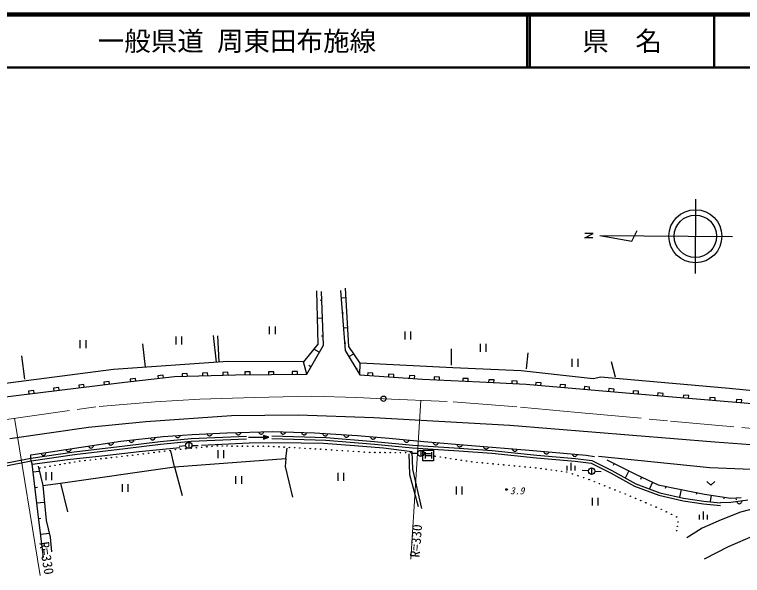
# Model space of a CAD drawing. Units: millimetres, scale not verified. Extents: x 40000 to 680000, y 20000 to 380000.
# Drawn here: x 201056 to 338319, y 274247 to 380000 of the extents above; entities that cross this region are included whole.
import ezdxf
from ezdxf.enums import TextEntityAlignment as Align

# ---------------------------------------------------------------- set-up
doc = ezdxf.new("R2010")
doc.units = ezdxf.units.MM
doc.header["$LTSCALE"] = 1000
doc.linetypes.add('CHAIN', pattern=[18.5, 12, -1.5, 3.5, -1.5])
for name, color, linetype, lineweight in [('M-BGD', 7, 'Continuous', 25), ('M-BGD-EXST', 7, 'Continuous', 25), ('M-BMK', 2, 'CHAIN', 13), ('M-BMK-SRVR', 3, 'Continuous', 25), ('M-STR-HTXT', 7, 'Continuous', 13), ('M-STR-STRC', 7, 'Continuous', 25), ('M-TTL', 2, 'Continuous', 140), ('M-TTL-LINE', 7, 'Continuous', 50)]:
    doc.layers.add(name, color=color, linetype=linetype, lineweight=lineweight)
doc.layers.add('M-TTL-TXT', color=7, linetype='Continuous')
doc.styles.add('ＭＳ ゴシック', font='')
doc.styles.get('ＭＳ ゴシック').set_extended_font_data('MS Gothic')

msp = doc.modelspace()

# ---------------------------------------------------------------- linework, layer by layer
at = {"layer": 'M-BGD'}
for p, q in [((264077, 317418), (263464, 328385)), ((257988, 327890), (258218, 317844)), ((259291, 317691), (258908, 327814)), ((262543, 328002), (263387, 316652)), ((258972, 326127), (258689, 326116)), ((262649, 326583), (263561, 326651)), ((259100, 322752), (258106, 322715)), ((262860, 323745), (263118, 323764)), ((249098, 321213), (249098, 319713)), ((250238, 319713), (250238, 321213)), ((263071, 320908), (263878, 320968)), ((274657, 320239), (274657, 318739)), ((275797, 318739), (275797, 320239)), ((213390, 318577), (213390, 317077)), ((214530, 317077), (214530, 318577)), ((231484, 319296), (231484, 317796)), ((232624, 317796), (232624, 319296)), ((238518, 319508), (239090, 314456)), ((239353, 319448), (239597, 314493)), ((259227, 319378), (258914, 319366)), ((225727, 313491), (225266, 317913)), ((258218, 317844), (255557, 314496)), ((256156, 312219), (259291, 317691)), ((263281, 318070), (263508, 318087)), ((266224, 314274), (264077, 317418)), ((288845, 317938), (288845, 316438)), ((289985, 316438), (289985, 317938)), ((258508, 316323), (257478, 316913)), ((263387, 316652), (266148, 312050)), ((264077, 315501), (265006, 316058)), ((283371, 316962), (283371, 313894)), ((297846, 316195), (297558, 313223)), ((202353, 315646), (202942, 311228)), ((241298, 314616), (219729, 313058)), ((255557, 314496), (241298, 314616)), ((256156, 312219), (255557, 314496)), ((306177, 315101), (306177, 313601)), ((307317, 313601), (307317, 315101)), ((313567, 314565), (314334, 311689)), ((219729, 313058), (198400, 310302)), ((256940, 313587), (256536, 313818)), ((265457, 313201), (265681, 313335)), ((266148, 312050), (266224, 314274)), ((283730, 313373), (266224, 314274)), ((296576, 312798), (283730, 313373)), ((220807, 310541), (231232, 311740)), ((229066, 311994), (228072, 311880)), ((228072, 311880), (228129, 311383)), ((229123, 311497), (229066, 311994)), ((231232, 311740), (242736, 312099)), ((233634, 312315), (232634, 312284)), ((232634, 312284), (232650, 311784)), ((233649, 311815), (233634, 312315)), ((237468, 312435), (236469, 312404)), ((236469, 312404), (236484, 311904)), ((237484, 311935), (237468, 312435)), ((241303, 312555), (240303, 312523)), ((240303, 312523), (240319, 312024)), ((241318, 312055), (241303, 312555)), ((242736, 312099), (256156, 312219)), ((245468, 312624), (244468, 312615)), ((244468, 312615), (244473, 312115)), ((245472, 312124), (245468, 312624)), ((249942, 312664), (248942, 312655)), ((248942, 312655), (248946, 312155)), ((249946, 312164), (249942, 312664)), ((254415, 312704), (253415, 312695)), ((253415, 312695), (253420, 312195)), ((254420, 312204), (254415, 312704)), ((266148, 312050), (277958, 311283)), ((267649, 312454), (267617, 311955)), ((268647, 312389), (267649, 312454)), ((268615, 311890), (268647, 312389)), ((271586, 312198), (271554, 311699)), ((272584, 312133), (271586, 312198)), ((272552, 311634), (272584, 312133)), ((275523, 311942), (275491, 311443)), ((276521, 311878), (275523, 311942)), ((276488, 311379), (276521, 311878)), ((280187, 311673), (280162, 311174)), ((281185, 311624), (280187, 311673)), ((281161, 311124), (281185, 311624)), ((310146, 311320), (296576, 312798)), ((311584, 311608), (310146, 311320)), ((315131, 311320), (311584, 311608)), ((201875, 308265), (220807, 310541)), ((214144, 310244), (213151, 310124)), ((214204, 309747), (214144, 310244)), ((218878, 310813), (217885, 310694)), ((217885, 310694), (217944, 310197)), ((218937, 310317), (218878, 310813)), ((223853, 311395), (222860, 311281)), ((222860, 311281), (222917, 310784)), ((223910, 310898), (223853, 311395)), ((277958, 311283), (288771, 310746)), ((285593, 311405), (285568, 310905)), ((286592, 311355), (285593, 311405)), ((286567, 310856), (286592, 311355)), ((288771, 310746), (297514, 310286)), ((290484, 311157), (290457, 310658)), ((291482, 311104), (290484, 311157)), ((291456, 310605), (291482, 311104)), ((294855, 310927), (294829, 310428)), ((295854, 310874), (294855, 310927)), ((295827, 310375), (295854, 310874)), ((297514, 310286), (311255, 309128)), ((299348, 310634), (299306, 310135)), ((300344, 310550), (299348, 310634)), ((300302, 310051), (300344, 310550)), ((303928, 310247), (303886, 309749)), ((304925, 310164), (303928, 310247)), ((335837, 309499), (315131, 311320)), ((204678, 309105), (203685, 308986)), ((203685, 308986), (203745, 308490)), ((204738, 308609), (204678, 309105)), ((209411, 309675), (208418, 309555)), ((208418, 309555), (208478, 309059)), ((209471, 309178), (209411, 309675)), ((213151, 310124), (213211, 309628)), ((304883, 309665), (304925, 310164)), ((308509, 309861), (308467, 309363)), ((309505, 309777), (308509, 309861)), ((309463, 309279), (309505, 309777)), ((311255, 309128), (325136, 307901)), ((313115, 309466), (313071, 308968)), ((314111, 309378), (313115, 309466)), ((314067, 308880), (314111, 309378)), ((317742, 309057), (317698, 308559)), ((318738, 308969), (317742, 309057)), ((318694, 308471), (318738, 308969)), ((354530, 307678), (335837, 309499)), ((167479, 303539), (201875, 308265)), ((322369, 308648), (322325, 308150)), ((323365, 308560), (322369, 308648)), ((323321, 308062), (323365, 308560)), ((325136, 307901), (340170, 306668)), ((327184, 308235), (327143, 307737)), ((328181, 308153), (327184, 308235)), ((328140, 307655), (328181, 308153)), ((332196, 307824), (332155, 307326)), ((333192, 307742), (332196, 307824)), ((333151, 307244), (333192, 307742)), ((337207, 307413), (337166, 306914)), ((338203, 307331), (337207, 307413)), ((338162, 306833), (338203, 307331)), ((229107, 300469), (234556, 300849)), ((231333, 300624), (231381, 300507)), ((232299, 300571), (232330, 300694)), ((234556, 300849), (241083, 301144)), ((237320, 300974), (237365, 300856)), ((237365, 300856), (237430, 300759)), ((237430, 300759), (237534, 300664)), ((237534, 300664), (237637, 300608)), ((237918, 300581), (238036, 300626)), ((238036, 300626), (238134, 300691)), ((238134, 300691), (238229, 300795)), ((238229, 300795), (238284, 300898)), ((238284, 300898), (238319, 301019)), ((241083, 301144), (249722, 301389)), ((242743, 301191), (242786, 301072)), ((242786, 301072), (242849, 300974)), ((242849, 300974), (242952, 300877)), ((242952, 300877), (243054, 300820)), ((243054, 300820), (243175, 300783)), ((243175, 300783), (243335, 300788)), ((243335, 300788), (243454, 300831)), ((243454, 300831), (243552, 300894)), ((243552, 300894), (243649, 300997)), ((243649, 300997), (243706, 301098)), ((243706, 301098), (243743, 301219)), ((247062, 301314), (247106, 301195)), ((247106, 301195), (247168, 301097)), ((247168, 301097), (247271, 301000)), ((247271, 301000), (247373, 300942)), ((247373, 300942), (247494, 300906)), ((247494, 300906), (247654, 300910)), ((247654, 300910), (247773, 300954)), ((247773, 300954), (247871, 301017)), ((247871, 301017), (247968, 301119)), ((247968, 301119), (248025, 301221)), ((248025, 301221), (248062, 301342)), ((249027, 300291), (248027, 300611)), ((248027, 300611), (248027, 299971)), ((249722, 301389), (257648, 301113)), ((251203, 301338), (251239, 301216)), ((251239, 301216), (251296, 301114)), ((251296, 301114), (251392, 301011)), ((251392, 301011), (251490, 300948)), ((251490, 300948), (251609, 300903)), ((251609, 300903), (251768, 300898)), ((251768, 300898), (251890, 300934)), ((251890, 300934), (251992, 300990)), ((251992, 300990), (252095, 301087)), ((252095, 301087), (252159, 301184)), ((252159, 301184), (252203, 301303)), ((255166, 301200), (255202, 301078)), ((255202, 301078), (255259, 300976)), ((255259, 300976), (255355, 300873)), ((255355, 300873), (255453, 300809)), ((255453, 300809), (255572, 300765)), ((255572, 300765), (255731, 300760)), ((255731, 300760), (255853, 300796)), ((255853, 300796), (255955, 300852)), ((255955, 300852), (256058, 300948)), ((256058, 300948), (256122, 301046)), ((256122, 301046), (256166, 301165)), ((257648, 301113), (265648, 300622)), ((259149, 301021), (259181, 300899)), ((259181, 300899), (259235, 300795)), ((259235, 300795), (259329, 300690)), ((259329, 300690), (259425, 300623)), ((259425, 300623), (259542, 300576)), ((259824, 300599), (259928, 300653)), ((259928, 300653), (260033, 300746)), ((260033, 300746), (260099, 300843)), ((260099, 300843), (260147, 300960)), ((263149, 300776), (263181, 300654)), ((263181, 300654), (263235, 300550)), ((264100, 300597), (264147, 300715)), ((265648, 300622), (271685, 300132)), ((213598, 298407), (221107, 299536)), ((219703, 299204), (219724, 299328)), ((221107, 299536), (229107, 300469)), ((221829, 298672), (228508, 299517)), ((222611, 299712), (222664, 299597)), ((222664, 299597), (222735, 299505)), ((222735, 299505), (222846, 299417)), ((222846, 299417), (222953, 299369)), ((222953, 299369), (223076, 299343)), ((223076, 299343), (223235, 299362)), ((223235, 299362), (223350, 299415)), ((223350, 299415), (223442, 299486)), ((223442, 299486), (223530, 299597)), ((223530, 299597), (223578, 299703)), ((223578, 299703), (223604, 299827)), ((226611, 300178), (226664, 300063)), ((226664, 300063), (226736, 299971)), ((226736, 299971), (226846, 299883)), ((226846, 299883), (226953, 299835)), ((226953, 299835), (227077, 299809)), ((227077, 299809), (227235, 299828)), ((227235, 299828), (227350, 299881)), ((227350, 299881), (227442, 299953)), ((227442, 299953), (227530, 300063)), ((227530, 300063), (227578, 300170)), ((227578, 300170), (227604, 300294)), ((228508, 299517), (234357, 300056)), ((228562, 299020), (234391, 299557)), ((231381, 300507), (231448, 300412)), ((231448, 300412), (231555, 300319)), ((231555, 300319), (231658, 300266)), ((231658, 300266), (231781, 300235)), ((231781, 300235), (231941, 300246)), ((231941, 300246), (232057, 300294)), ((232057, 300294), (232153, 300361)), ((232153, 300361), (232246, 300468)), ((232246, 300468), (232299, 300571)), ((233910, 299370), (233910, 298170)), ((234357, 300056), (244798, 300516)), ((234391, 299557), (244820, 300017)), ((237637, 300608), (237758, 300574)), ((237758, 300574), (237918, 300581)), ((245199, 300291), (249027, 300291)), ((245317, 299224), (250899, 299310)), ((248027, 299971), (249027, 300291)), ((248907, 300291), (248067, 300551)), ((248067, 300551), (248067, 300031)), ((248067, 300031), (248907, 300291)), ((248787, 300291), (248107, 300491)), ((248107, 300491), (248107, 300091)), ((248107, 300091), (248787, 300291)), ((248667, 300291), (248147, 300431)), ((248147, 300431), (248147, 300151)), ((248147, 300151), (248667, 300291)), ((248547, 300291), (248187, 300371)), ((248187, 300371), (248187, 300211)), ((248187, 300211), (248547, 300291)), ((248387, 300291), (248227, 300311)), ((248227, 300311), (248227, 300271)), ((248227, 300271), (248387, 300291)), ((249577, 300052), (259777, 299745)), ((249592, 300551), (259806, 300244)), ((250899, 299310), (259341, 299211)), ((259542, 300576), (259702, 300566)), ((259702, 300566), (259824, 300599)), ((259777, 299745), (268903, 298978)), ((259806, 300244), (268948, 299476)), ((263235, 300550), (263329, 300444)), ((263329, 300444), (263425, 300378)), ((263425, 300378), (263542, 300331)), ((263542, 300331), (263702, 300321)), ((263702, 300321), (263824, 300354)), ((263824, 300354), (263928, 300407)), ((263928, 300407), (264034, 300501)), ((264034, 300501), (264100, 300597)), ((268168, 300418), (268198, 300295)), ((268198, 300295), (268250, 300190)), ((268250, 300190), (268341, 300082)), ((268341, 300082), (268436, 300014)), ((268436, 300014), (268553, 299965)), ((268553, 299965), (268712, 299952)), ((268712, 299952), (268835, 299982)), ((268835, 299982), (268939, 300034)), ((268939, 300034), (269047, 300125)), ((268948, 299476), (276160, 298783)), ((269047, 300125), (269115, 300220)), ((269115, 300220), (269165, 300337)), ((271685, 300132), (278224, 299475)), ((274457, 299853), (274485, 299730)), ((274485, 299730), (274535, 299624)), ((274535, 299624), (274624, 299515)), ((274624, 299515), (274718, 299445)), ((274718, 299445), (274833, 299393)), ((274833, 299393), (274992, 299378)), ((274992, 299378), (275116, 299405)), ((275116, 299405), (275221, 299455)), ((275221, 299455), (275331, 299545)), ((275331, 299545), (275400, 299638)), ((275400, 299638), (275452, 299753)), ((278224, 299475), (287255, 298739)), ((279984, 299332), (280014, 299209)), ((280931, 299134), (280980, 299251)), ((204125, 296984), (213598, 298407)), ((210735, 297977), (210793, 297865)), ((210793, 297865), (210867, 297775)), ((211574, 297780), (211658, 297893)), ((211658, 297893), (211702, 298001)), ((211702, 298001), (211724, 298126)), ((212316, 297522), (221829, 298672)), ((212381, 297026), (221890, 298176)), ((214981, 298615), (215038, 298503)), ((215038, 298503), (215112, 298413)), ((215112, 298413), (215226, 298329)), ((215226, 298329), (215334, 298284)), ((215334, 298284), (215458, 298262)), ((215458, 298262), (215617, 298286)), ((215617, 298286), (215729, 298344)), ((215729, 298344), (215819, 298418)), ((215819, 298418), (215903, 298532)), ((215903, 298532), (215948, 298639)), ((215948, 298639), (215970, 298764)), ((218735, 299180), (218793, 299067)), ((218793, 299067), (218867, 298977)), ((218867, 298977), (218981, 298893)), ((218981, 298893), (219089, 298849)), ((219089, 298849), (219213, 298827)), ((219213, 298827), (219371, 298851)), ((219371, 298851), (219484, 298908)), ((219484, 298908), (219574, 298982)), ((219574, 298982), (219658, 299096)), ((219658, 299096), (219703, 299204)), ((221890, 298176), (228562, 299020)), ((224537, 297586), (232194, 298371)), ((233314, 298701), (232122, 298563)), ((234510, 298770), (235710, 298770)), ((236335, 298782), (245317, 299224)), ((252228, 296268), (252458, 298262)), ((259341, 299211), (265182, 298770)), ((265182, 298770), (270654, 298279)), ((268903, 298978), (276120, 298285)), ((270654, 298279), (275954, 297641)), ((276120, 298285), (284863, 297748)), ((276160, 298783), (284897, 298247)), ((280014, 299209), (280065, 299104)), ((280065, 299104), (280157, 298997)), ((280157, 298997), (280252, 298929)), ((280252, 298929), (280368, 298879)), ((280368, 298879), (280528, 298866)), ((280528, 298866), (280650, 298896)), ((280650, 298896), (280755, 298948)), ((280755, 298948), (280863, 299039)), ((280863, 299039), (280931, 299134)), ((284499, 298964), (284529, 298841)), ((284529, 298841), (284581, 298736)), ((284581, 298736), (284672, 298628)), ((284672, 298628), (284767, 298561)), ((284767, 298561), (284884, 298511)), ((284884, 298511), (285043, 298498)), ((284897, 298247), (291118, 297786)), ((285043, 298498), (285166, 298528)), ((285166, 298528), (285270, 298580)), ((285270, 298580), (285378, 298671)), ((285378, 298671), (285446, 298766)), ((285446, 298766), (285496, 298882)), ((287255, 298739), (298102, 297886)), ((289468, 298565), (289499, 298442)), ((289499, 298442), (289551, 298338)), ((289551, 298338), (289643, 298230)), ((289643, 298230), (289738, 298163)), ((289738, 298163), (289854, 298113)), ((289854, 298113), (290014, 298101)), ((290014, 298101), (290136, 298131)), ((290136, 298131), (290241, 298183)), ((290241, 298183), (290348, 298275)), ((290348, 298275), (290416, 298370)), ((290416, 298370), (290465, 298487)), ((294892, 298139), (294922, 298016)), ((294922, 298016), (294974, 297911)), ((294974, 297911), (295066, 297804)), ((295772, 297849), (295839, 297944)), ((295839, 297944), (295889, 298060)), ((298102, 297886), (304580, 297297)), ((204106, 296371), (212316, 297522)), ((204106, 296371), (204125, 296984)), ((204175, 295876), (212381, 297026)), ((205999, 297266), (206056, 297153)), ((206056, 297153), (206130, 297063)), ((206130, 297063), (206244, 296979)), ((206244, 296979), (206352, 296934)), ((206352, 296934), (206477, 296913)), ((206477, 296913), (206635, 296936)), ((206635, 296936), (206748, 296994)), ((206748, 296994), (206838, 297068)), ((206838, 297068), (206922, 297182)), ((206922, 297182), (206966, 297290)), ((206966, 297290), (206988, 297414)), ((210867, 297775), (210981, 297691)), ((210981, 297691), (211088, 297646)), ((211034, 296089), (217519, 296800)), ((211088, 297646), (211213, 297624)), ((211213, 297624), (211371, 297648)), ((211371, 297648), (211484, 297706)), ((211484, 297706), (211574, 297780)), ((217519, 296800), (224537, 297586)), ((231215, 294734), (230525, 297725)), ((239372, 297840), (239372, 296340)), ((240512, 296340), (240512, 297840)), ((275396, 297158), (275518, 293293)), ((277078, 297262), (275878, 297262)), ((275954, 297641), (276102, 294254)), ((277678, 297862), (277678, 296662)), ((278278, 297262), (279478, 297262)), ((284863, 297748), (291075, 297288)), ((291075, 297288), (299498, 296438)), ((291118, 297786), (299544, 296936)), ((295066, 297804), (295161, 297736)), ((295161, 297736), (295277, 297687)), ((295277, 297687), (295437, 297674)), ((295437, 297674), (295560, 297705)), ((295560, 297705), (295664, 297757)), ((295664, 297757), (295772, 297849)), ((299544, 296936), (306836, 296322)), ((300843, 297637), (300872, 297514)), ((300872, 297514), (300923, 297409)), ((300923, 297409), (301013, 297300)), ((301013, 297300), (301107, 297231)), ((301107, 297231), (301223, 297181)), ((301223, 297181), (301383, 297166)), ((301383, 297166), (301506, 297195)), ((301506, 297195), (301611, 297246)), ((301611, 297246), (301719, 297336)), ((301719, 297336), (301788, 297431)), ((301788, 297431), (301839, 297546)), ((304580, 297297), (308850, 296954)), ((306217, 297166), (306247, 297043)), ((306247, 297043), (306299, 296938)), ((306299, 296938), (306391, 296831)), ((306391, 296831), (306486, 296763)), ((306486, 296763), (306602, 296713)), ((306602, 296713), (306761, 296700)), ((306761, 296700), (306884, 296731)), ((306884, 296731), (306989, 296782)), ((306989, 296782), (307097, 296874)), ((307097, 296874), (307164, 296969)), ((307164, 296969), (307214, 297085)), ((308850, 296954), (310414, 296672)), ((311151, 296721), (332151, 294592)), ((198679, 295291), (204106, 296371)), ((198776, 294800), (204175, 295876)), ((204175, 295876), (204106, 296371)), ((204371, 295315), (204175, 295876)), ((205450, 286284), (204371, 295315)), ((204378, 295257), (211034, 296089)), ((231215, 294734), (252228, 296268)), ((252228, 296268), (252075, 294811)), ((299498, 296438), (306783, 295824)), ((305966, 295502), (305966, 294002)), ((306783, 295824), (309774, 295441)), ((306836, 296322), (309922, 295926)), ((309774, 295441), (313455, 293601)), ((309922, 295926), (313689, 294043)), ((312743, 296026), (318265, 293265)), ((314123, 295336), (313928, 294946)), ((204557, 293789), (205705, 293929)), ((205482, 294860), (206365, 291179)), ((209742, 291667), (231215, 294734)), ((231215, 294734), (232672, 289289)), ((252075, 294811), (253455, 288983)), ((276102, 294254), (277820, 286843)), ((305216, 294902), (305216, 294002)), ((306716, 294902), (306716, 294002)), ((309279, 293953), (308082, 294042)), ((309877, 294509), (309877, 293309)), ((310477, 293887), (311676, 293844)), ((313689, 294043), (318190, 291525)), ((316884, 293955), (316199, 292585)), ((332151, 294592), (357549, 293524)), ((206973, 293693), (206973, 292193)), ((208113, 292193), (208113, 293693)), ((242747, 292993), (242747, 291493)), ((243887, 291493), (243887, 292993)), ((262001, 293564), (262001, 292064)), ((263141, 292064), (263141, 293564)), ((275518, 293293), (277175, 287219)), ((313455, 293601), (317980, 291070)), ((318265, 293265), (322406, 291348)), ((319300, 292786), (319102, 292358)), ((206365, 291179), (209742, 291667)), ((206365, 291179), (207003, 284603)), ((209742, 291667), (211046, 286222)), ((221329, 291485), (221329, 289985)), ((222469, 289985), (222469, 291485)), ((284317, 291033), (284317, 289533)), ((285457, 289533), (285457, 291033)), ((317980, 291070), (322568, 289370)), ((318190, 291525), (322710, 289850)), ((321371, 291827), (320785, 290563)), ((322406, 291348), (326777, 290428)), ((323863, 291054), (323778, 290634)), ((331597, 291968), (332347, 291248)), ((332347, 291248), (333097, 291968)), ((204916, 290854), (205355, 290908)), ((322710, 289850), (327225, 288831)), ((326777, 290466), (326481, 288999)), ((326777, 290428), (331148, 289584)), ((329691, 289878), (329611, 289481)), ((309998, 288907), (309998, 287407)), ((311138, 287407), (311138, 288907)), ((322568, 289370), (327132, 288339)), ((327132, 288339), (330960, 287750)), ((327225, 288831), (331022, 288246)), ((331148, 289584), (336133, 288817)), ((332395, 289392), (332212, 288203)), ((334887, 289009), (334839, 288694)), ((336133, 288817), (338050, 288970)), ((339340, 288420), (336150, 287978)), ((337092, 288894), (337124, 288487)), ((338217, 288143), (338240, 288268)), ((205274, 287919), (206665, 288089)), ((330960, 287750), (334151, 287456)), ((331022, 288246), (334197, 287953)), ((336150, 287978), (334197, 287953)), ((337250, 288130), (337306, 288017)), ((337306, 288017), (337379, 287926)), ((337379, 287926), (337492, 287841)), ((337492, 287841), (337599, 287795)), ((337599, 287795), (337724, 287772)), ((337724, 287772), (337882, 287794)), ((337882, 287794), (337995, 287850)), ((342285, 287291), (337966, 286162)), ((337995, 287850), (338086, 287923)), ((338086, 287923), (338172, 288036)), ((338172, 288036), (338217, 288143)), ((206530, 277646), (205450, 286284)), ((330140, 285699), (330140, 284799)), ((330890, 286299), (330890, 284799)), ((331640, 285699), (331640, 284799)), ((337966, 286162), (334285, 284739)), ((205633, 284984), (206028, 285032)), ((207003, 284603), (207746, 281463)), ((334285, 284739), (330751, 283168)), ((330751, 283168), (327855, 281352)), ((205992, 282049), (207562, 282241)), ((207746, 281463), (208040, 278714)), ((335671, 279729), (340640, 281814)), ((206351, 279114), (206838, 279173)), ((331192, 277397), (335671, 279729))]:
    msp.add_line(p, q, dxfattribs=at)
for centre, radius in [((233910, 298770), 600), ((230370, 297818), 50), ((231377, 297950), 50), ((232367, 298042), 50), ((233356, 298134), 50), ((234345, 298226), 50), ((235335, 298318), 50), ((236324, 298410), 50), ((237313, 298502), 50), ((238303, 298594), 50), ((239292, 298686), 50), ((240212, 298665), 50), ((241132, 298645), 50), ((242053, 298624), 50), ((243039, 298622), 50), ((244025, 298619), 50), ((245011, 298616), 50), ((245997, 298613), 50), ((246983, 298610), 50), ((247969, 298608), 50), ((248955, 298605), 50), ((249936, 298550), 50), ((250918, 298494), 50), ((251899, 298439), 50), ((252881, 298384), 50), ((253863, 298329), 50), ((254844, 298273), 50), ((255826, 298218), 50), ((256807, 298163), 50), ((257789, 298108), 50), ((258771, 298053), 50), ((259800, 297984), 50), ((260829, 297916), 50), ((261859, 297848), 50), ((219330, 296472), 50), ((220329, 296583), 50), ((221327, 296695), 50), ((222325, 296806), 50), ((223324, 296918), 50), ((224322, 297029), 50), ((225330, 297161), 50), ((226338, 297292), 50), ((227346, 297424), 50), ((228354, 297555), 50), ((229362, 297687), 50), ((262888, 297780), 50), ((263917, 297712), 50), ((264947, 297644), 50), ((265976, 297575), 50), ((267005, 297507), 50), ((268035, 297439), 50), ((268999, 297432), 50), ((269964, 297425), 50), ((270929, 297418), 50), ((271893, 297412), 50), ((272858, 297405), 50), ((273823, 297398), 50), ((274787, 297391), 50), ((275752, 297384), 50), ((277678, 297262), 600), ((280365, 296727), 50), ((281351, 296577), 50), ((209598, 295158), 50), ((210533, 295319), 50), ((211469, 295480), 50), ((212405, 295641), 50), ((213340, 295802), 50), ((214339, 295914), 50), ((215337, 296025), 50), ((216335, 296137), 50), ((217334, 296249), 50), ((218332, 296360), 50), ((282337, 296426), 50), ((283323, 296275), 50), ((284309, 296125), 50), ((285295, 295974), 50), ((286281, 295823), 50), ((287267, 295673), 50), ((288274, 295577), 50), ((289280, 295481), 50), ((290287, 295385), 50), ((291293, 295289), 50), ((292300, 295193), 50), ((293306, 295098), 50), ((205855, 294514), 50), ((206791, 294675), 50), ((207727, 294836), 50), ((208662, 294997), 50), ((294313, 295002), 50), ((295320, 294906), 50), ((296326, 294810), 50), ((297333, 294714), 50), ((298339, 294618), 50), ((299346, 294522), 50), ((300320, 294395), 50), ((301295, 294267), 50), ((302270, 294139), 50), ((303244, 294011), 50), ((304219, 293883), 50), ((305193, 293756), 50), ((309877, 293909), 600), ((306248, 293396), 50), ((307302, 293037), 50), ((308357, 292677), 50), ((309411, 292318), 50), ((310383, 291928), 50), ((311355, 291539), 50), ((312327, 291150), 50), ((293837, 290453), 150), ((293837, 290453), 90), ((293837, 290453), 30), ((313299, 290761), 50), ((314270, 290372), 50), ((315242, 289983), 50), ((316214, 289593), 50), ((317186, 289183), 50), ((318159, 288772), 50), ((319131, 288361), 50), ((320103, 287950), 50), ((321076, 287539), 50), ((322048, 287128), 50), ((323020, 286718), 50), ((323979, 286238), 50), ((324938, 285759), 50), ((325896, 285280), 50), ((326184, 284321), 50), ((326040, 283506), 50), ((325896, 282691), 50)]:
    msp.add_circle(centre, radius, dxfattribs=at)
at = {"layer": 'M-BGD-EXST'}
for p, q in [((278071, 295878), (278071, 297878)), ((278071, 297878), (280071, 297878)), ((280071, 297878), (280071, 295878)), ((278471, 297478), (278471, 296278)), ((278471, 296878), (279671, 296878)), ((279671, 297478), (279671, 296278)), ((280071, 295878), (278071, 295878))]:
    msp.add_line(p, q, dxfattribs=at)
at = {"layer": 'M-BMK'}
for p, q in [((227580, 306969), (236016, 307506)), ((236016, 307506), (246293, 307812)), ((246293, 307812), (257105, 308048)), ((257105, 308048), (265618, 307818)), ((265618, 307818), (270620, 307564)), ((270620, 307564), (283798, 306969)), ((199523, 303647), (217007, 306119)), ((217007, 306119), (227580, 306969)), ((283798, 306969), (296452, 305972)), ((296452, 305972), (307265, 304975)), ((307265, 304975), (324777, 303361)), ((324777, 303361), (348989, 301134))]:
    msp.add_line(p, q, dxfattribs=at)
at = {"layer": 'M-BMK-SRVR'}
for p, q in [((329487, 345200), (329393, 331200)), ((317434, 337280), (318447, 339273)), ((308593, 337903), (310146, 338693)), ((310136, 337893), (308593, 337903)), ((310146, 338693), (308597, 338696)), ((311440, 338320), (317434, 337280)), ((311440, 338320), (336440, 338153))]:
    msp.add_line(p, q, dxfattribs=at)
for centre, radius in [((329440, 338200), 5000), ((329440, 338200), 4000), ((270620, 307564), 500), ((270620, 307564), 20)]:
    msp.add_circle(centre, radius, dxfattribs=at)
at = {"layer": 'M-STR-HTXT'}
for p, q in [((275800, 277325), (277658, 307250)), ((205877, 274247), (201066, 303882))]:
    msp.add_line(p, q, dxfattribs=at)
at = {"layer": 'M-STR-STRC'}
for p, q in [((225794, 303296), (241957, 304383)), ((241957, 304383), (254539, 304503)), ((254539, 304503), (268799, 304023)), ((268799, 304023), (294452, 302612)), ((200151, 300060), (215010, 302217)), ((215010, 302217), (225794, 303296)), ((294452, 302612), (333096, 299467)), ((333096, 299467), (361847, 297213))]:
    msp.add_line(p, q, dxfattribs=at)
at = {"layer": 'M-TTL'}
msp.add_line((680000, 380000), (40000, 380000), dxfattribs=at)
at = {"layer": 'M-TTL-LINE'}
for p, q in [((297750, 380000), (297750, 370000)), ((298250, 380000), (298250, 370000)), ((333000, 380000), (333000, 370000)), ((40000, 370000), (680000, 370000))]:
    msp.add_line(p, q, dxfattribs=at)

# ---------------------------------------------------------------- texts
at = {"layer": 'M-BGD', "style": 'ＭＳ ゴシック', "oblique": 15}
msp.add_text('3.9', height=1320, dxfattribs=at).set_placement((294496, 289158), align=Align.BOTTOM_LEFT)
at = {"layer": 'M-STR-HTXT', "style": 'ＭＳ ゴシック'}
for rotation, p in [(85.6, (277990, 277539)), (279, (205177, 280355))]:
    msp.add_text('R=330', height=1833, rotation=rotation, dxfattribs=at).set_placement(p, align=Align.BOTTOM_LEFT)
at = {"layer": 'M-TTL-TXT', "style": 'ＭＳ ゴシック'}
msp.add_text('一般県道 周東田布施線', height=3666, dxfattribs=at).set_placement((216734, 375000), align=Align.MIDDLE_LEFT)
msp.add_text('県\u3000名', height=3666, dxfattribs=at).set_placement((315625, 375000), align=Align.MIDDLE_CENTER)

doc.saveas('drawing.dxf')
